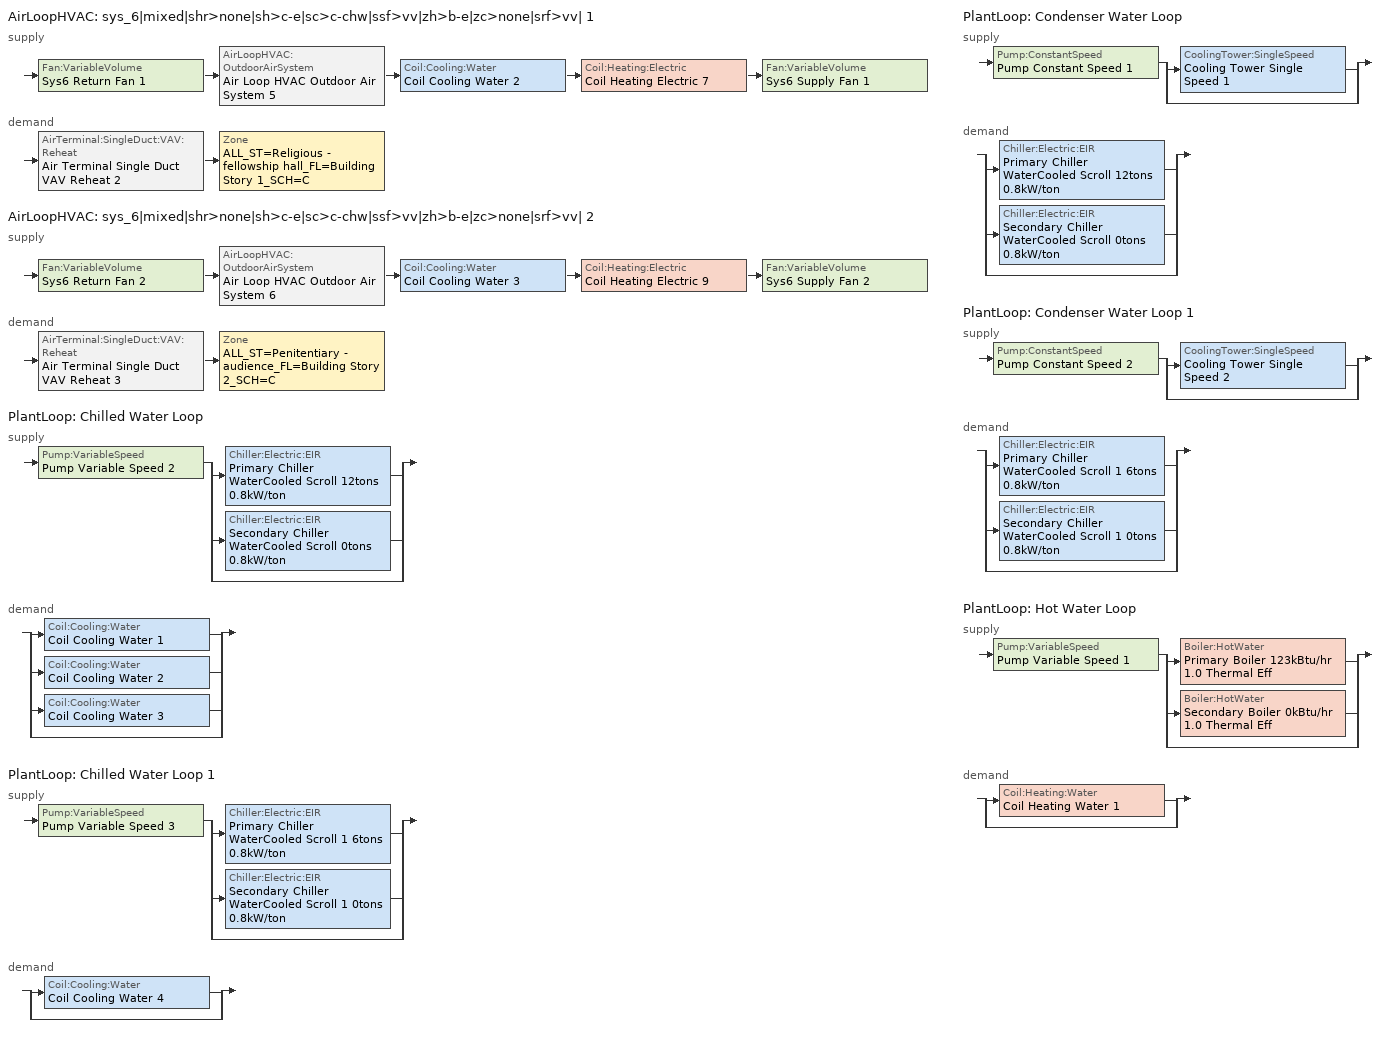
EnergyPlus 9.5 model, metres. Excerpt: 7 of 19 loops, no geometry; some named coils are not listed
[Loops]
AirLoopHVAC 'sys_6|mixed|shr>none|sh>c-e|sc>c-chw|ssf>vv|zh>b-e|zc>none|srf>vv| 1'
 supply: Fan:VariableVolume 'Sys6 Return Fan 1' > AirLoopHVAC:OutdoorAirSystem 'Air Loop HVAC Outdoor Air System 5' > Coil:Cooling:Water 'Coil Cooling Water 2' > Coil:Heating:Electric 'Coil Heating Electric 7' > Fan:VariableVolume 'Sys6 Supply Fan 1'
 demand: AirTerminal:SingleDuct:VAV:Reheat 'Air Terminal Single Duct VAV Reheat 2' > Zone 'ALL_ST=Religious - fellowship hall_FL=Building Story 1_SCH=C'
AirLoopHVAC 'sys_6|mixed|shr>none|sh>c-e|sc>c-chw|ssf>vv|zh>b-e|zc>none|srf>vv| 2'
 supply: Fan:VariableVolume 'Sys6 Return Fan 2' > AirLoopHVAC:OutdoorAirSystem 'Air Loop HVAC Outdoor Air System 6' > Coil:Cooling:Water 'Coil Cooling Water 3' > Coil:Heating:Electric 'Coil Heating Electric 9' > Fan:VariableVolume 'Sys6 Supply Fan 2'
 demand: AirTerminal:SingleDuct:VAV:Reheat 'Air Terminal Single Duct VAV Reheat 3' > Zone 'ALL_ST=Penitentiary - audience_FL=Building Story 2_SCH=C'
PlantLoop 'Chilled Water Loop'
 supply: Pump:VariableSpeed 'Pump Variable Speed 2' > split
  | Chiller:Electric:EIR 'Primary Chiller WaterCooled Scroll 12tons 0.8kW/ton'
  | Chiller:Electric:EIR 'Secondary Chiller WaterCooled Scroll 0tons 0.8kW/ton'
  | bypass
 demand: split
  | Coil:Cooling:Water 'Coil Cooling Water 1'
  | Coil:Cooling:Water 'Coil Cooling Water 2'
  | Coil:Cooling:Water 'Coil Cooling Water 3'
  | bypass
PlantLoop 'Chilled Water Loop 1'
 supply: Pump:VariableSpeed 'Pump Variable Speed 3' > split
  | Chiller:Electric:EIR 'Primary Chiller WaterCooled Scroll 1 6tons 0.8kW/ton'
  | Chiller:Electric:EIR 'Secondary Chiller WaterCooled Scroll 1 0tons 0.8kW/ton'
  | bypass
 demand: split
  | Coil:Cooling:Water 'Coil Cooling Water 4'
  | bypass
PlantLoop 'Condenser Water Loop'
 supply: Pump:ConstantSpeed 'Pump Constant Speed 1' > split
  | CoolingTower:SingleSpeed 'Cooling Tower Single Speed 1'
  | bypass
 demand: split
  | Chiller:Electric:EIR 'Primary Chiller WaterCooled Scroll 12tons 0.8kW/ton'
  | Chiller:Electric:EIR 'Secondary Chiller WaterCooled Scroll 0tons 0.8kW/ton'
  | bypass
PlantLoop 'Condenser Water Loop 1'
 supply: Pump:ConstantSpeed 'Pump Constant Speed 2' > split
  | CoolingTower:SingleSpeed 'Cooling Tower Single Speed 2'
  | bypass
 demand: split
  | Chiller:Electric:EIR 'Primary Chiller WaterCooled Scroll 1 6tons 0.8kW/ton'
  | Chiller:Electric:EIR 'Secondary Chiller WaterCooled Scroll 1 0tons 0.8kW/ton'
  | bypass
PlantLoop 'Hot Water Loop'
 supply: Pump:VariableSpeed 'Pump Variable Speed 1' > split
  | Boiler:HotWater 'Primary Boiler 123kBtu/hr 1.0 Thermal Eff'
  | Boiler:HotWater 'Secondary Boiler 0kBtu/hr 1.0 Thermal Eff'
  | bypass
 demand: split
  | Coil:Heating:Water 'Coil Heating Water 1'
  | bypass
[ZoneControl:Thermostat] Temperature Difference Between Cutout And Setpoint {deltaC}=0
Name | Zone or ZoneList | Control Type Schedule | Control 1
ALL_ST=Penitentiary - audience_FL=Building Story 2_SCH=C Thermostat | ALL_ST=Penitentiary - audience_FL=Building Story 2_SCH=C | ALL_ST=Penitentiary - audience_FL=Building Story 2_SCH=C Thermostat Schedule | Space Function Penitentiary - audience Thermostat 3
ALL_ST=Religious - fellowship hall_FL=Building Story 1_SCH=C Thermostat | ALL_ST=Religious - fellowship hall_FL=Building Story 1_SCH=C | ALL_ST=Religious - fellowship hall_FL=Building Story 1_SCH=C Thermostat Schedule | Space Function Religious - fellowship hall Thermostat 3
[ThermostatSetpoint:DualSetpoint] Heating Setpoint Temperature Schedule=NECB-C-Thermostat Setpoint-Heating; Cooling Setpoint Temperature Schedule=NECB-C-Thermostat Setpoint-Cooling
Space Function Penitentiary - audience Thermostat 3; Space Function Religious - fellowship hall Thermostat 3
[ZoneHVAC:Baseboard:Convective:Electric] Availability Schedule=Always On Discrete; Heating Design Capacity {W}=Autosize; Efficiency=1
Zone HVAC Baseboard Convective Electric 13; Zone HVAC Baseboard Convective Electric 12
[Zone equipment]
ALL_ST=Penitentiary - audience_FL=Building Story 2_SCH=C: Zone HVAC Baseboard Convective Electric 13, Air Terminal Single Duct VAV Reheat 3
ALL_ST=Religious - fellowship hall_FL=Building Story 1_SCH=C: Zone HVAC Baseboard Convective Electric 12, Air Terminal Single Duct VAV Reheat 2
[Sizing:Zone] Zone Cooling Design Supply Air Temperature Input Method=TemperatureDifference; Zone Cooling Design Supply Air Temperature {C}=14; Zone Cooling Design Supply Air Temperature Difference {deltaC}=11; Zone Heating Design Supply Air Temperature Input Method=TemperatureDifference; Zone Heating Design Supply Air Temperature {C}=40; Zone Heating Design Supply Air Temperature Difference {deltaC}=21; Zone Cooling Design Supply Air Humidity Ratio {kgWater/kgDryAir}=0.0085; Zone Heating Design Supply Air Humidity Ratio {kgWater/kgDryAir}=0.008; Zone Heating Sizing Factor=1.3; Zone Cooling Sizing Factor=1.1; Cooling Design Air Flow Method=DesignDay; Cooling Design Air Flow Rate {m3/s}=0; Cooling Minimum Air Flow per Zone Floor Area {m3/s-m2}=0.000762; Cooling Minimum Air Flow {m3/s}=0; Cooling Minimum Air Flow Fraction=0; Heating Design Air Flow Method=DesignDay; Heating Design Air Flow Rate {m3/s}=0; Heating Maximum Air Flow per Zone Floor Area {m3/s-m2}=0.002032; Heating Maximum Air Flow {m3/s}=0.141576; Heating Maximum Air Flow Fraction=0.3; Account for Dedicated Outdoor Air System=No
Name | Design Specification Outdoor Air Object
ALL_ST=Penitentiary - audience_FL=Building Story 2_SCH=C | Space Function Penitentiary - audience Ventilation
ALL_ST=Religious - fellowship hall_FL=Building Story 1_SCH=C | Space Function Religious - fellowship hall Ventilation
[Controller:MechanicalVentilation] Demand Controlled Ventilation=No; System Outdoor Air Method=ZoneSum
Name | Availability Schedule | Zone or ZoneList Name 1 | Design Specification Outdoor Air Object Name 1
Controller Mechanical Ventilation 6 | sys_6|mixed|shr>none|sh>c-e|sc>c-chw|ssf>vv|zh>b-e|zc>none|srf>vv| 2 Occ Sch | ALL_ST=Penitentiary - audience_FL=Building Story 2_SCH=C | Space Function Penitentiary - audience Ventilation
Controller Mechanical Ventilation 5 | sys_6|mixed|shr>none|sh>c-e|sc>c-chw|ssf>vv|zh>b-e|zc>none|srf>vv| 1 Occ Sch | ALL_ST=Religious - fellowship hall_FL=Building Story 1_SCH=C | Space Function Religious - fellowship hall Ventilation
[DesignSpecification:OutdoorAir] Outdoor Air Method=Sum; Outdoor Air Flow per Zone Floor Area {m3/s-m2}=0; Outdoor Air Flow per Zone {m3/s}=0; Outdoor Air Flow Air Changes per Hour {1/hr}=0
Name | Outdoor Air Flow per Person {m3/s-person}
Space Function Penitentiary - audience Ventilation | 0.0190506
Space Function Religious - fellowship hall Ventilation | 0.0457215
[AirTerminal:SingleDuct:VAV:Reheat] Availability Schedule=Always On Discrete; Maximum Air Flow Rate {m3/s}=Autosize; Zone Minimum Air Flow Input Method=Constant; Constant Minimum Air Flow Fraction=0.3; Maximum Hot Water or Steam Flow Rate {m3/s}=Autosize; Minimum Hot Water or Steam Flow Rate {m3/s}=0; Convergence Tolerance=0.001; Damper Heating Action=Normal; Maximum Flow per Zone Floor Area During Reheat {m3/s-m2}=Autocalculate; Maximum Flow Fraction During Reheat=Autocalculate; Maximum Reheat Air Temperature {C}=43
Name | Fixed Minimum Air Flow Rate {m3/s} | Reheat Coil
Air Terminal Single Duct VAV Reheat 3 | 0.6 | Coil Heating Electric 10
Air Terminal Single Duct VAV Reheat 2 | 0.129904 | Coil Heating Electric 8
[Coil:Heating:Electric] Availability Schedule=Always On Discrete; Efficiency=1; Nominal Capacity {W}=Autosize
Coil Heating Electric 10; Coil Heating Electric 8; Coil Heating Electric 7; Coil Heating Electric 9
[Fan:ConstantVolume]
Fan Constant Volume 12: Availability Schedule=Always On Discrete; Fan Total Efficiency=0.39975; Pressure Rise {Pa}=640; Maximum Flow Rate {m3/s}=AutoSize; Motor Efficiency=0.615; Motor In Airstream Fraction=1
[Coil:Cooling:Water] Availability Schedule=Always On Discrete; Design Water Flow Rate {m3/s}=Autosize; Design Air Flow Rate {m3/s}=Autosize; Design Inlet Water Temperature {C}=Autosize; Design Inlet Air Temperature {C}=Autosize; Design Outlet Air Temperature {C}=Autosize; Design Inlet Air Humidity Ratio {kgWater/kgDryAir}=Autosize; Design Outlet Air Humidity Ratio {kgWater/kgDryAir}=Autosize; Type of Analysis=SimpleAnalysis; Heat Exchanger Configuration=CrossFlow
Coil Cooling Water 4; Coil Cooling Water 2; Coil Cooling Water 3
[Coil:Heating:Water]
Coil Heating Water 1: Availability Schedule=Always On Discrete; U-Factor Times Area Value {W/K}=Autosize; Maximum Water Flow Rate {m3/s}=Autosize; Performance Input Method=UFactorTimesAreaAndDesignWaterFlowRate; Rated Capacity {W}=Autosize; Rated Inlet Water Temperature {C}=82.2; Rated Inlet Air Temperature {C}=16.6; Rated Outlet Water Temperature {C}=71.1; Rated Outlet Air Temperature {C}=32.2; Rated Ratio for Air and Water Convection=0.5
[ZoneHVAC:FourPipeFanCoil]
Zone HVAC Four Pipe Fan Coil 1: Availability Schedule=Always On Discrete; Capacity Control Method=ConstantFanVariableFlow; Maximum Supply Air Flow Rate {m3/s}=Autosize; Maximum Outdoor Air Flow Rate {m3/s}=Autosize; Supply Air Fan=Fan Constant Volume 12; Cooling Coil=Coil Cooling Water 4; Maximum Cold Water Flow Rate {m3/s}=Autosize; Heating Coil=Coil Heating Water 1; Maximum Hot Water Flow Rate {m3/s}=Autosize; Minimum Supply Air Temperature in Cooling Mode {C}=Autosize; Maximum Supply Air Temperature in Heating Mode {C}=Autosize
[AirLoopHVAC] Design Supply Air Flow Rate {m3/s}=AutoSize; Design Return Air Flow Fraction of Supply Air Flow=1
sys_6|mixed|shr>none|sh>c-e|sc>c-chw|ssf>vv|zh>b-e|zc>none|srf>vv| 1; sys_6|mixed|shr>none|sh>c-e|sc>c-chw|ssf>vv|zh>b-e|zc>none|srf>vv| 2
[Sizing:System] Type of Load to Size On=Sensible; Design Outdoor Air Flow Rate {m3/s}=Autosize; Central Heating Maximum System Air Flow Ratio=0.3; Preheat Design Temperature {C}=7; Preheat Design Humidity Ratio {kgWater/kgDryAir}=0.008; Precool Design Temperature {C}=12.8; Precool Design Humidity Ratio {kgWater/kgDryAir}=0.008; Central Cooling Design Supply Air Temperature {C}=13; Central Heating Design Supply Air Temperature {C}=13.1; Type of Zone Sum to Use=NonCoincident; 100% Outdoor Air in Cooling=No; 100% Outdoor Air in Heating=No; Central Cooling Design Supply Air Humidity Ratio {kgWater/kgDryAir}=0.0085; Central Heating Design Supply Air Humidity Ratio {kgWater/kgDryAir}=0.008; Cooling Supply Air Flow Rate Method=DesignDay; Cooling Supply Air Flow Rate {m3/s}=0; Cooling Supply Air Flow Rate Per Floor Area {m3/s-m2}=0.00996765; Cooling Fraction of Autosized Cooling Supply Air Flow Rate=1; Cooling Supply Air Flow Rate Per Unit Cooling Capacity {m3/s-W}=3.94755e-05; Heating Supply Air Flow Rate Method=DesignDay; Heating Supply Air Flow Rate {m3/s}=0; Heating Supply Air Flow Rate Per Floor Area {m3/s-m2}=0.00996765; Heating Fraction of Autosized Heating Supply Air Flow Rate=1; Heating Fraction of Autosized Cooling Supply Air Flow Rate=1; Heating Supply Air Flow Rate Per Unit Heating Capacity {m3/s-W}=3.15882e-05; System Outdoor Air Method=ZoneSum; Zone Maximum Outdoor Air Fraction=1; Cooling Design Capacity Method=CoolingDesignCapacity; Cooling Design Capacity {W}=Autosize; Cooling Design Capacity Per Floor Area {W/m2}=234.7; Fraction of Autosized Cooling Design Capacity=1; Heating Design Capacity Method=HeatingDesignCapacity; Heating Design Capacity {W}=Autosize; Heating Design Capacity Per Floor Area {W/m2}=157; Fraction of Autosized Heating Design Capacity=1; Central Cooling Capacity Control Method=OnOff
sys_6|mixed|shr>none|sh>c-e|sc>c-chw|ssf>vv|zh>b-e|zc>none|srf>vv| 1; sys_6|mixed|shr>none|sh>c-e|sc>c-chw|ssf>vv|zh>b-e|zc>none|srf>vv| 2
[Controller:OutdoorAir] Minimum Outdoor Air Flow Rate {m3/s}=Autosize; Maximum Outdoor Air Flow Rate {m3/s}=Autosize; Economizer Control Action Type=ModulateFlow; Lockout Type=NoLockout; Minimum Limit Type=FixedMinimum; High Humidity Control=No; Control High Indoor Humidity Based on Outdoor Humidity Ratio=Yes; Heat Recovery Bypass Control Type=BypassWhenWithinEconomizerLimits
Name | Economizer Control Type | Economizer Maximum Limit Dry-Bulb Temperature {C} | Economizer Maximum Limit Enthalpy {J/kg} | Economizer Minimum Limit Dry-Bulb Temperature {C} | Minimum Outdoor Air Schedule | Mechanical Ventilation Controller
Controller Outdoor Air 5 | NoEconomizer | 28 | 64000 | -100 | sys_6|mixed|shr>none|sh>c-e|sc>c-chw|ssf>vv|zh>b-e|zc>none|srf>vv| 1 Occ Sch | Controller Mechanical Ventilation 5
Controller Outdoor Air 6 | DifferentialEnthalpy |  |  |  | sys_6|mixed|shr>none|sh>c-e|sc>c-chw|ssf>vv|zh>b-e|zc>none|srf>vv| 2 Occ Sch | Controller Mechanical Ventilation 6
[SetpointManager:MixedAir] Control Variable=Temperature
Node 146 OS Default SPM; Node 145 OS Default SPM; Node 144 OS Default SPM; Node 143 OS Default SPM; Node 161 OS Default SPM; Node 160 OS Default SPM; Node 159 OS Default SPM; Node 158 OS Default SPM
[SetpointManager:Scheduled] Control Variable=Temperature
Name | Schedule
Setpoint Manager Scheduled 5 | Supply Air Temp 1
Setpoint Manager Scheduled 6 | Supply Air Temp 2
Setpoint Manager Scheduled 2 | CHW Temp
Setpoint Manager Scheduled 7 | CHW Temp 1
Setpoint Manager Scheduled 3 | CW Temp
Setpoint Manager Scheduled 8 | CW Temp 1
[Controller:WaterCoil] Control Variable=Temperature; Action=Reverse; Actuator Variable=Flow; Controller Convergence Tolerance {deltaC}=Autosize; Maximum Actuated Flow {m3/s}=Autosize; Minimum Actuated Flow {m3/s}=0
Controller Water Coil 2; Controller Water Coil 3
[Fan:VariableVolume] Maximum Flow Rate {m3/s}=AutoSize; Fan Power Minimum Flow Rate Input Method=Fraction; Fan Power Minimum Flow Fraction=0.68; Fan Power Minimum Air Flow Rate {m3/s}=0; Motor In Airstream Fraction=1; Fan Power Coefficient 1=-2.4176; Fan Power Coefficient 2=9.5874; Fan Power Coefficient 3=-11.559; Fan Power Coefficient 4=5.4009; Fan Power Coefficient 5=0
Name | Availability Schedule | Fan Total Efficiency | Pressure Rise {Pa} | Motor Efficiency
Sys6 Return Fan 1 | sys_6|mixed|shr>none|sh>c-e|sc>c-chw|ssf>vv|zh>b-e|zc>none|srf>vv| 1 Occ Sch | 0.299975 | 250 | 0.4615
Sys6 Supply Fan 1 | sys_6|mixed|shr>none|sh>c-e|sc>c-chw|ssf>vv|zh>b-e|zc>none|srf>vv| 1 Occ Sch | 0.549965 | 1000 | 0.8461
Sys6 Return Fan 2 | sys_6|mixed|shr>none|sh>c-e|sc>c-chw|ssf>vv|zh>b-e|zc>none|srf>vv| 2 Occ Sch | 0.299975 | 250 | 0.4615
Sys6 Supply Fan 2 | sys_6|mixed|shr>none|sh>c-e|sc>c-chw|ssf>vv|zh>b-e|zc>none|srf>vv| 2 Occ Sch | 0.549965 | 1000 | 0.8461
[PlantLoop] Fluid Type=Water; Maximum Loop Temperature {C}=100; Minimum Loop Temperature {C}=0; Maximum Loop Flow Rate {m3/s}=Autosize; Minimum Loop Flow Rate {m3/s}=0; Plant Loop Volume {m3}=Autocalculate; Load Distribution Scheme=Optimal; Plant Loop Demand Calculation Scheme=SingleSetpoint
Name | Plant Equipment Operation Scheme
Chilled Water Loop | Chilled Water Loop Operation Schemes
Chilled Water Loop 1 | Chilled Water Loop 1 Operation Schemes
Condenser Water Loop | Condenser Water Loop Operation Schemes
Condenser Water Loop 1 | Condenser Water Loop 1 Operation Schemes
Hot Water Loop | Hot Water Loop Operation Schemes
[Sizing:Plant] Sizing Option=NonCoincident; Zone Timesteps in Averaging Window=1; Coincident Sizing Factor Mode=None
Name | Loop Type | Design Loop Exit Temperature {C} | Loop Design Temperature Difference {deltaC}
Chilled Water Loop; Chilled Water Loop 1 | Cooling | 7 | 6
Condenser Water Loop; Condenser Water Loop 1 | Condenser | 29 | 6
Hot Water Loop | Heating | 82 | 16
[Pump:VariableSpeed] Design Maximum Flow Rate {m3/s}=Autosize; Design Pump Head {Pa}=179352; Design Power Consumption {W}=Autosize; Motor Efficiency=0.855; Fraction of Motor Inefficiencies to Fluid Stream=0; Coefficient 1 of the Part Load Performance Curve=0; Coefficient 2 of the Part Load Performance Curve=1; Coefficient 3 of the Part Load Performance Curve=0; Coefficient 4 of the Part Load Performance Curve=0; Design Minimum Flow Rate {m3/s}=0; Pump Control Type=Intermittent; Skin Loss Radiative Fraction=0.5; Design Power Sizing Method=PowerPerFlowPerPressure; Design Electric Power per Unit Flow Rate {W/(m3/s)}=348701.1; Design Shaft Power per Unit Flow Rate per Unit Head {W/((m3/s)-Pa)}=1.28205; Design Minimum Flow Rate Fraction=0
Pump Variable Speed 2; Pump Variable Speed 3; Pump Variable Speed 1
[Chiller:Electric:EIR] Reference COP {W/W}=4.5032; Reference Leaving Chilled Water Temperature {C}=6.67; Reference Entering Condenser Fluid Temperature {C}=29.4; Reference Chilled Water Flow Rate {m3/s}=Autosize; Reference Condenser Fluid Flow Rate {m3/s}=Autosize; Cooling Capacity Function of Temperature Curve=WaterCooled_Scroll_CAPFT_NECB2011; Electric Input to Cooling Output Ratio Function of Temperature Curve=WaterCooled_Scroll_EIRFT_NECB2011; Electric Input to Cooling Output Ratio Function of Part Load Ratio Curve=WaterCooled_Scroll_EIRFPLR_NECB2011; Minimum Part Load Ratio=0.25; Maximum Part Load Ratio=1; Optimum Part Load Ratio=1; Minimum Unloading Ratio=0.25; Condenser Type=WaterCooled; Condenser Fan Power Ratio {W/W}=0; Fraction of Compressor Electric Consumption Rejected by Condenser=1; Leaving Chilled Water Lower Temperature Limit {C}=2; Chiller Flow Mode=LeavingSetpointModulated; Sizing Factor=1; Basin Heater Capacity {W/K}=0; Basin Heater Setpoint Temperature {C}=10; Condenser Heat Recovery Relative Capacity Fraction=1
Name | Reference Capacity {W}
Primary Chiller WaterCooled Scroll 12tons 0.8kW/ton | 41750.9
Secondary Chiller WaterCooled Scroll 0tons 0.8kW/ton; Secondary Chiller WaterCooled Scroll 1 0tons 0.8kW/ton | 0.001
Primary Chiller WaterCooled Scroll 1 6tons 0.8kW/ton | 20518.1
[PlantEquipmentOperationSchemes] Control Scheme Schedule Name 1=Always On Discrete
Name | Control Scheme Object Type 1 | Control Scheme Name 1
Chilled Water Loop Operation Schemes | PlantEquipmentOperation:CoolingLoad | Chilled Water Loop Cooling Operation Scheme
Chilled Water Loop 1 Operation Schemes | PlantEquipmentOperation:CoolingLoad | Chilled Water Loop 1 Cooling Operation Scheme
Condenser Water Loop Operation Schemes | PlantEquipmentOperation:CoolingLoad | Condenser Water Loop Cooling Operation Scheme
Condenser Water Loop 1 Operation Schemes | PlantEquipmentOperation:CoolingLoad | Condenser Water Loop 1 Cooling Operation Scheme
Hot Water Loop Operation Schemes | PlantEquipmentOperation:HeatingLoad | Hot Water Loop Heating Operation Scheme
[PlantEquipmentOperation:CoolingLoad] Load Range Lower Limit 1 {W}=0; Load Range Upper Limit 1 {W}=1000000000
Name | Range Equipment List Name 1
Chilled Water Loop Cooling Operation Scheme | Chilled Water Loop Cooling Equipment List
Chilled Water Loop 1 Cooling Operation Scheme | Chilled Water Loop 1 Cooling Equipment List
Condenser Water Loop Cooling Operation Scheme | Condenser Water Loop Cooling Equipment List
Condenser Water Loop 1 Cooling Operation Scheme | Condenser Water Loop 1 Cooling Equipment List
[PlantEquipmentList]
Chilled Water Loop Cooling Equipment List: Chiller:Electric:EIR, Primary Chiller WaterCooled Scroll 12tons 0.8kW/ton, Chiller:Electric:EIR, Secondary Chiller WaterCooled Scroll 0tons 0.8kW/ton
Chilled Water Loop 1 Cooling Equipment List: Chiller:Electric:EIR, Primary Chiller WaterCooled Scroll 1 6tons 0.8kW/ton, Chiller:Electric:EIR, Secondary Chiller WaterCooled Scroll 1 0tons 0.8kW/ton
Condenser Water Loop Cooling Equipment List: CoolingTower:SingleSpeed, Cooling Tower Single Speed 1
Condenser Water Loop 1 Cooling Equipment List: CoolingTower:SingleSpeed, Cooling Tower Single Speed 2
Hot Water Loop Heating Equipment List: Boiler:HotWater, Primary Boiler 123kBtu/hr 1.0 Thermal Eff, Boiler:HotWater, Secondary Boiler 0kBtu/hr 1.0 Thermal Eff
[Pump:ConstantSpeed] Design Flow Rate {m3/s}=Autosize; Design Pump Head {Pa}=179352; Design Power Consumption {W}=Autosize; Fraction of Motor Inefficiencies to Fluid Stream=0; Pump Control Type=Intermittent; Design Power Sizing Method=PowerPerFlowPerPressure; Design Electric Power per Unit Flow Rate {W/(m3/s)}=348701.1; Design Shaft Power per Unit Flow Rate per Unit Head {W-s/m3-Pa}=1.28205
Name | Motor Efficiency
Pump Constant Speed 1 | 0.865
Pump Constant Speed 2 | 0.855
[CoolingTower:SingleSpeed] Design Water Flow Rate {m3/s}=Autosize; Design Air Flow Rate {m3/s}=Autosize; Design U-Factor Times Area Value {W/K}=Autosize; Free Convection Regime Air Flow Rate {m3/s}=Autosize; Free Convection Regime Air Flow Rate Sizing Factor=0.1; Free Convection Regime U-Factor Times Area Value {W/K}=Autosize; Free Convection U-Factor Times Area Value Sizing Factor=0.1; Performance Input Method=UFactorTimesAreaAndDesignWaterFlowRate; Heat Rejection Capacity and Nominal Capacity Sizing Ratio=1.25; Free Convection Capacity {W}=0; Free Convection Nominal Capacity Sizing Factor=0.1; Design Inlet Air Dry-Bulb Temperature {C}=24; Design Inlet Air Wet-Bulb Temperature {C}=24; Design Approach Temperature {deltaC}=5; Design Range Temperature {deltaC}=5; Basin Heater Capacity {W/K}=0; Basin Heater Setpoint Temperature {C}=2; Evaporation Loss Mode=LossFactor; Evaporation Loss Factor {percent/K}=0.2; Drift Loss Percent {percent}=0.008; Blowdown Calculation Mode=ConcentrationRatio; Blowdown Concentration Ratio=3; Capacity Control=FanCycling; Number of Cells=1; Cell Control=MinimalCell; Cell Minimum  Water Flow Rate Fraction=0.33; Cell Maximum Water Flow Rate Fraction=2.5; Sizing Factor=1
Name | Design Fan Power {W}
Cooling Tower Single Speed 1 | Autosize
Cooling Tower Single Speed 2 | 376.117
[Boiler:HotWater] Fuel Type=Electricity; Nominal Thermal Efficiency=1; Design Water Flow Rate {m3/s}=Autosize; Minimum Part Load Ratio=0; Maximum Part Load Ratio=1; Optimum Part Load Ratio=1; Water Outlet Upper Temperature Limit {C}=99; Boiler Flow Mode=ConstantFlow; Parasitic Electric Load {W}=0; Sizing Factor=1
Name | Nominal Capacity {W}
Primary Boiler 123kBtu/hr 1.0 Thermal Eff | 35942.9
Secondary Boiler 0kBtu/hr 1.0 Thermal Eff | 0.001
[SetpointManager:OutdoorAirReset]
Setpoint Manager Outdoor Air Reset 1: Control Variable=Temperature; Setpoint at Outdoor Low Temperature {C}=82; Outdoor Low Temperature {C}=-16; Setpoint at Outdoor High Temperature {C}=60; Outdoor High Temperature {C}=0
[PlantEquipmentOperation:HeatingLoad]
Hot Water Loop Heating Operation Scheme: Load Range Lower Limit 1 {W}=0; Load Range Upper Limit 1 {W}=1000000000; Range Equipment List Name 1=Hot Water Loop Heating Equipment List
[Schedule:Compact]
ALL_ST=Penitentiary - audience_FL=Building Story 2_SCH=C Thermostat Schedule; ALL_ST=Religious - fellowship hall_FL=Building Story 1_SCH=C Thermostat Schedule: Through: 12/31, For: AllDays, Until: 24:00, 4
[Schedule:Day:Interval]
NECB-C-Thermostat Setpoint-Heating Sun|Hol Day: No, 09:00, 18, 10:00, 20, 19:00, 22, 24:00, 18
NECB-C-Thermostat Setpoint-Heating Default|Wkdy Day; NECB-C-Thermostat Setpoint-Heating Sat Day; NECB-C-Thermostat Setpoint-Heating Default: No, 07:00, 18, 08:00, 20, 21:00, 22, 24:00, 18
NECB-C-Thermostat Setpoint-Cooling Sun|Hol Day: No, 09:00, 35, 19:00, 24, 24:00, 35
NECB-C-Thermostat Setpoint-Cooling Default|Wkdy Day; NECB-C-Thermostat Setpoint-Cooling Sat Day; NECB-C-Thermostat Setpoint-Cooling Default: No, 07:00, 35, 21:00, 24, 24:00, 35
sys_6|mixed|shr>none|sh>c-e|sc>c-chw|ssf>vv|zh>b-e|zc>none|srf>vv| 2 Occ Sch Sunday; sys_6|mixed|shr>none|sh>c-e|sc>c-chw|ssf>vv|zh>b-e|zc>none|srf>vv| 1 Occ Sch Sunday: No, 11:00, 0, 19:00, 1, 24:00, 0
sys_6|mixed|shr>none|sh>c-e|sc>c-chw|ssf>vv|zh>b-e|zc>none|srf>vv| 2 Occ Sch Default; sys_6|mixed|shr>none|sh>c-e|sc>c-chw|ssf>vv|zh>b-e|zc>none|srf>vv| 1 Occ Sch Default: No, 09:00, 0, 21:00, 1, 24:00, 0
sys_6|mixed|shr>none|sh>c-e|sc>c-chw|ssf>vv|zh>b-e|zc>none|srf>vv| 2 Occ Sch Summer Design Day; sys_6|mixed|shr>none|sh>c-e|sc>c-chw|ssf>vv|zh>b-e|zc>none|srf>vv| 2 Occ Sch Winter Design Day; sys_6|mixed|shr>none|sh>c-e|sc>c-chw|ssf>vv|zh>b-e|zc>none|srf>vv| 1 Occ Sch Summer Design Day; sys_6|mixed|shr>none|sh>c-e|sc>c-chw|ssf>vv|zh>b-e|zc>none|srf>vv| 1 Occ Sch Winter Design Day: No, 24:00, 1
satCHW Temp 1; satCHW Temp 3; Schedule Day 4; Schedule Day 8; sunCHW Temp 1; sunCHW Temp 3; wkdCHW Temp 1; wkdCHW Temp 3: No, 01:00, 7, 02:00, 7, 03:00, 7, 04:00, 7, 05:00, 7, 06:00, 7, 07:00, 7, 08:00, 7, 09:00, 7, 10:00, 7, 11:00, 7, 12:00, 7, 13:00, 7, 14:00, 7, 15:00, 7, 16:00, 7, 17:00, 7, 18:00, 7, 19:00, 7, 20:00, 7, 21:00, 7, 22:00, 7, 23:00, 7, 24:00, 7
satCW Temp 1; satCW Temp 3; Schedule Day 5; Schedule Day 9; sunCW Temp 1; sunCW Temp 3; wkdCW Temp 1; wkdCW Temp 3: No, 01:00, 29, 02:00, 29, 03:00, 29, 04:00, 29, 05:00, 29, 06:00, 29, 07:00, 29, 08:00, 29, 09:00, 29, 10:00, 29, 11:00, 29, 12:00, 29, 13:00, 29, 14:00, 29, 15:00, 29, 16:00, 29, 17:00, 29, 18:00, 29, 19:00, 29, 20:00, 29, 21:00, 29, 22:00, 29, 23:00, 29, 24:00, 29
Supply Air Temp Default 1; Supply Air Temp Default 2: No, 24:00, 13
[Schedule:Week:Daily]
NECB-C-Thermostat Setpoint-Heating Week Rule - Jan1-Dec31: NECB-C-Thermostat Setpoint-Heating Sun|Hol Day, NECB-C-Thermostat Setpoint-Heating Default|Wkdy Day, NECB-C-Thermostat Setpoint-Heating Default|Wkdy Day, NECB-C-Thermostat Setpoint-Heating Default|Wkdy Day, NECB-C-Thermostat Setpoint-Heating Default|Wkdy Day, NECB-C-Thermostat Setpoint-Heating Default|Wkdy Day, NECB-C-Thermostat Setpoint-Heating Sat Day, NECB-C-Thermostat Setpoint-Heating Default, NECB-C-Thermostat Setpoint-Heating Default, NECB-C-Thermostat Setpoint-Heating Default, NECB-C-Thermostat Setpoint-Heating Default, NECB-C-Thermostat Setpoint-Heating Default
NECB-C-Thermostat Setpoint-Cooling Week Rule - Jan1-Dec31: NECB-C-Thermostat Setpoint-Cooling Sun|Hol Day, NECB-C-Thermostat Setpoint-Cooling Default|Wkdy Day, NECB-C-Thermostat Setpoint-Cooling Default|Wkdy Day, NECB-C-Thermostat Setpoint-Cooling Default|Wkdy Day, NECB-C-Thermostat Setpoint-Cooling Default|Wkdy Day, NECB-C-Thermostat Setpoint-Cooling Default|Wkdy Day, NECB-C-Thermostat Setpoint-Cooling Sat Day, NECB-C-Thermostat Setpoint-Cooling Default, NECB-C-Thermostat Setpoint-Cooling Default, NECB-C-Thermostat Setpoint-Cooling Default, NECB-C-Thermostat Setpoint-Cooling Default, NECB-C-Thermostat Setpoint-Cooling Default
sys_6|mixed|shr>none|sh>c-e|sc>c-chw|ssf>vv|zh>b-e|zc>none|srf>vv| 2 Occ Sch Week Rule - Jan1-Dec31: sys_6|mixed|shr>none|sh>c-e|sc>c-chw|ssf>vv|zh>b-e|zc>none|srf>vv| 2 Occ Sch Sunday, sys_6|mixed|shr>none|sh>c-e|sc>c-chw|ssf>vv|zh>b-e|zc>none|srf>vv| 2 Occ Sch Default, sys_6|mixed|shr>none|sh>c-e|sc>c-chw|ssf>vv|zh>b-e|zc>none|srf>vv| 2 Occ Sch Default, sys_6|mixed|shr>none|sh>c-e|sc>c-chw|ssf>vv|zh>b-e|zc>none|srf>vv| 2 Occ Sch Default, sys_6|mixed|shr>none|sh>c-e|sc>c-chw|ssf>vv|zh>b-e|zc>none|srf>vv| 2 Occ Sch Default, sys_6|mixed|shr>none|sh>c-e|sc>c-chw|ssf>vv|zh>b-e|zc>none|srf>vv| 2 Occ Sch Default, sys_6|mixed|shr>none|sh>c-e|sc>c-chw|ssf>vv|zh>b-e|zc>none|srf>vv| 2 Occ Sch Default, sys_6|mixed|shr>none|sh>c-e|sc>c-chw|ssf>vv|zh>b-e|zc>none|srf>vv| 2 Occ Sch Default, sys_6|mixed|shr>none|sh>c-e|sc>c-chw|ssf>vv|zh>b-e|zc>none|srf>vv| 2 Occ Sch Summer Design Day, sys_6|mixed|shr>none|sh>c-e|sc>c-chw|ssf>vv|zh>b-e|zc>none|srf>vv| 2 Occ Sch Winter Design Day, sys_6|mixed|shr>none|sh>c-e|sc>c-chw|ssf>vv|zh>b-e|zc>none|srf>vv| 2 Occ Sch Default, sys_6|mixed|shr>none|sh>c-e|sc>c-chw|ssf>vv|zh>b-e|zc>none|srf>vv| 2 Occ Sch Default
sys_6|mixed|shr>none|sh>c-e|sc>c-chw|ssf>vv|zh>b-e|zc>none|srf>vv| 1 Occ Sch Week Rule - Jan1-Dec31: sys_6|mixed|shr>none|sh>c-e|sc>c-chw|ssf>vv|zh>b-e|zc>none|srf>vv| 1 Occ Sch Sunday, sys_6|mixed|shr>none|sh>c-e|sc>c-chw|ssf>vv|zh>b-e|zc>none|srf>vv| 1 Occ Sch Default, sys_6|mixed|shr>none|sh>c-e|sc>c-chw|ssf>vv|zh>b-e|zc>none|srf>vv| 1 Occ Sch Default, sys_6|mixed|shr>none|sh>c-e|sc>c-chw|ssf>vv|zh>b-e|zc>none|srf>vv| 1 Occ Sch Default, sys_6|mixed|shr>none|sh>c-e|sc>c-chw|ssf>vv|zh>b-e|zc>none|srf>vv| 1 Occ Sch Default, sys_6|mixed|shr>none|sh>c-e|sc>c-chw|ssf>vv|zh>b-e|zc>none|srf>vv| 1 Occ Sch Default, sys_6|mixed|shr>none|sh>c-e|sc>c-chw|ssf>vv|zh>b-e|zc>none|srf>vv| 1 Occ Sch Default, sys_6|mixed|shr>none|sh>c-e|sc>c-chw|ssf>vv|zh>b-e|zc>none|srf>vv| 1 Occ Sch Default, sys_6|mixed|shr>none|sh>c-e|sc>c-chw|ssf>vv|zh>b-e|zc>none|srf>vv| 1 Occ Sch Summer Design Day, sys_6|mixed|shr>none|sh>c-e|sc>c-chw|ssf>vv|zh>b-e|zc>none|srf>vv| 1 Occ Sch Winter Design Day, sys_6|mixed|shr>none|sh>c-e|sc>c-chw|ssf>vv|zh>b-e|zc>none|srf>vv| 1 Occ Sch Default, sys_6|mixed|shr>none|sh>c-e|sc>c-chw|ssf>vv|zh>b-e|zc>none|srf>vv| 1 Occ Sch Default
CHW Temp Week Rule - Jan1-Dec31: sunCHW Temp 1, wkdCHW Temp 1, wkdCHW Temp 1, wkdCHW Temp 1, wkdCHW Temp 1, wkdCHW Temp 1, satCHW Temp 1, Schedule Day 4, Schedule Day 4, Schedule Day 4, Schedule Day 4, Schedule Day 4
CHW Temp 1 Week Rule - Jan1-Dec31: sunCHW Temp 3, wkdCHW Temp 3, wkdCHW Temp 3, wkdCHW Temp 3, wkdCHW Temp 3, wkdCHW Temp 3, satCHW Temp 3, Schedule Day 8, Schedule Day 8, Schedule Day 8, Schedule Day 8, Schedule Day 8
CW Temp Week Rule - Jan1-Dec31: sunCW Temp 1, wkdCW Temp 1, wkdCW Temp 1, wkdCW Temp 1, wkdCW Temp 1, wkdCW Temp 1, satCW Temp 1, Schedule Day 5, Schedule Day 5, Schedule Day 5, Schedule Day 5, Schedule Day 5
CW Temp 1 Week Rule - Jan1-Dec31: sunCW Temp 3, wkdCW Temp 3, wkdCW Temp 3, wkdCW Temp 3, wkdCW Temp 3, wkdCW Temp 3, satCW Temp 3, Schedule Day 9, Schedule Day 9, Schedule Day 9, Schedule Day 9, Schedule Day 9
Supply Air Temp 1 Week Rule - Jan1-Dec31: Supply Air Temp Default 1, Supply Air Temp Default 1, Supply Air Temp Default 1, Supply Air Temp Default 1, Supply Air Temp Default 1, Supply Air Temp Default 1, Supply Air Temp Default 1, Supply Air Temp Default 1, Supply Air Temp Default 1, Supply Air Temp Default 1, Supply Air Temp Default 1, Supply Air Temp Default 1
Supply Air Temp 2 Week Rule - Jan1-Dec31: Supply Air Temp Default 2, Supply Air Temp Default 2, Supply Air Temp Default 2, Supply Air Temp Default 2, Supply Air Temp Default 2, Supply Air Temp Default 2, Supply Air Temp Default 2, Supply Air Temp Default 2, Supply Air Temp Default 2, Supply Air Temp Default 2, Supply Air Temp Default 2, Supply Air Temp Default 2
[Schedule:Year]
NECB-C-Thermostat Setpoint-Heating: NECB-C-Thermostat Setpoint-Heating Week Rule - Jan1-Dec31, 1, 1, 12, 31
NECB-C-Thermostat Setpoint-Cooling: NECB-C-Thermostat Setpoint-Cooling Week Rule - Jan1-Dec31, 1, 1, 12, 31
sys_6|mixed|shr>none|sh>c-e|sc>c-chw|ssf>vv|zh>b-e|zc>none|srf>vv| 2 Occ Sch: sys_6|mixed|shr>none|sh>c-e|sc>c-chw|ssf>vv|zh>b-e|zc>none|srf>vv| 2 Occ Sch Week Rule - Jan1-Dec31, 1, 1, 12, 31
sys_6|mixed|shr>none|sh>c-e|sc>c-chw|ssf>vv|zh>b-e|zc>none|srf>vv| 1 Occ Sch: sys_6|mixed|shr>none|sh>c-e|sc>c-chw|ssf>vv|zh>b-e|zc>none|srf>vv| 1 Occ Sch Week Rule - Jan1-Dec31, 1, 1, 12, 31
CHW Temp: CHW Temp Week Rule - Jan1-Dec31, 1, 1, 12, 31
CHW Temp 1: CHW Temp 1 Week Rule - Jan1-Dec31, 1, 1, 12, 31
CW Temp: CW Temp Week Rule - Jan1-Dec31, 1, 1, 12, 31
CW Temp 1: CW Temp 1 Week Rule - Jan1-Dec31, 1, 1, 12, 31
Supply Air Temp 1: Supply Air Temp 1 Week Rule - Jan1-Dec31, 1, 1, 12, 31
Supply Air Temp 2: Supply Air Temp 2 Week Rule - Jan1-Dec31, 1, 1, 12, 31
[Schedule:Constant]
Always On Discrete: Hourly Value=1
[Curve:Biquadratic] Minimum Value of x {BasedOnField A2}=5; Maximum Value of x {BasedOnField A2}=10; Minimum Value of y {BasedOnField A3}=24; Maximum Value of y {BasedOnField A3}=35
Name | Coefficient1 Constant | Coefficient2 x | Coefficient3 x**2 | Coefficient4 y | Coefficient5 y**2 | Coefficient6 x*y
WaterCooled_Scroll_CAPFT_NECB2011 | 0.94418 | 0.0337102 | 9.75564e-05 | -0.00322114 | -4.91832e-05 | -0.000177584
WaterCooled_Scroll_EIRFT_NECB2011 | 0.727393 | -0.0118922 | 0.000541177 | 0.00187934 | 0.000473461 | -0.000711472
[Curve:Quadratic]
WaterCooled_Scroll_EIRFPLR_NECB2011: Coefficient1 Constant=0.04412; Coefficient2 x=0.640367; Coefficient3 x**2=0.319555; Minimum Value of x {BasedOnField A2}=0; Maximum Value of x {BasedOnField A2}=1
